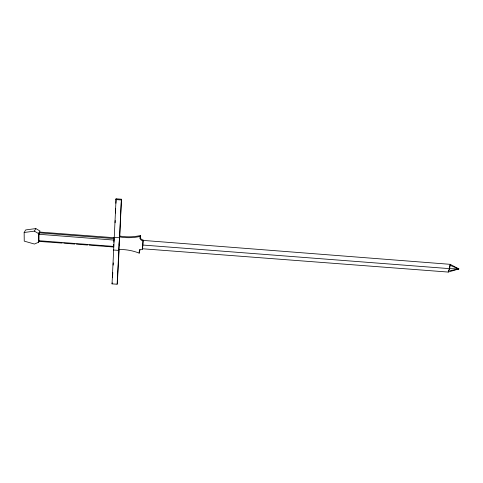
<?xml version="1.0" encoding="UTF-8"?>
<svg xmlns="http://www.w3.org/2000/svg" width="483" height="483" viewBox="0 0 483 483"><rect width="100%" height="100%" fill="white"/><g stroke="black" fill="none" stroke-linecap="round" stroke-linejoin="round"><path stroke-width="0.72" d="M62.222 243.1L38.978 241.415L39.051 232.824L114.085 238.59L113.831 242.194M119.15 249.21L117.339 283.243L117.127 284.221L112.038 283.871L116.077 198.779L121.42 199.231L119.766 236.646M113.734 244.301L113.692 247.067M115.111 222.766L115.202 220.514M115.503 213.021L115.685 208.523M115.896 203.277L116.077 198.779M117.127 284.221L121.42 199.231M139.201 253.134L139.327 251.057A3.472 3.139 7.4 0 1 142.515 249.21L143.046 240.842A3.502 3.2 8.7 0 1 140.1 238.493L140.378 235.529A49.181 45.631 17.9 0 1 119.633 236.018L118.812 249.506A46.205 40.62 7.1 0 1 139.201 253.134L139.472 250.164A3.459 3.133 7.5 0 1 139.623 249.892M119.198 244.911L119.416 240.468M119.373 244.772L119.555 241.077M112.527 277.707L112.787 272.521M113.161 265.113L113.276 262.891M142.781 245.038L142.582 248.769L448.2 272.062L458.85 268.934L450.204 264.328L143.113 240.407L142.781 245.038L449.582 268.639L458.85 268.934L449.957 265.276L449.582 268.639L448.2 272.062M140.1 238.493L140.378 235.529M450.204 264.328L449.582 268.639L448.447 271.096M142.515 249.21L142.648 248.322M143.046 240.842L143.179 239.973A3.496 3.188 8.8 0 1 140.245 237.636M139.327 251.057L139.472 250.164M112.038 283.871L112.261 282.893M38.628 242.225L38.61 233.621L40.011 231.049L35.833 228.574L25.69 229.932L24.15 232.504L24.241 241.132L34.45 244.042L38.628 242.225L39.093 241.337M24.15 232.504L34.39 231.128L35.833 228.574M449.836 270.806L458.85 268.934L457.419 268.765M113.384 250.007L118.601 250.399M38.857 240.709L113.638 246.415M63.714 243.215L74.907 244.066M76.399 244.175L87.592 245.032M89.083 245.141L112.956 246.958M113.952 237.334L119.216 237.745M114.308 237.727L39.745 232.069M38.845 234.267L113.922 240.081M115.854 199.539L121.215 199.992M34.39 231.128L38.61 233.621M39.081 232.758L39.081 233.838M139.792 249.639A3.459 3.133 7.5 0 1 139.998 249.397M140.233 236.38A49.338 45.758 17.8 0 1 119.422 236.881"/></g></svg>
